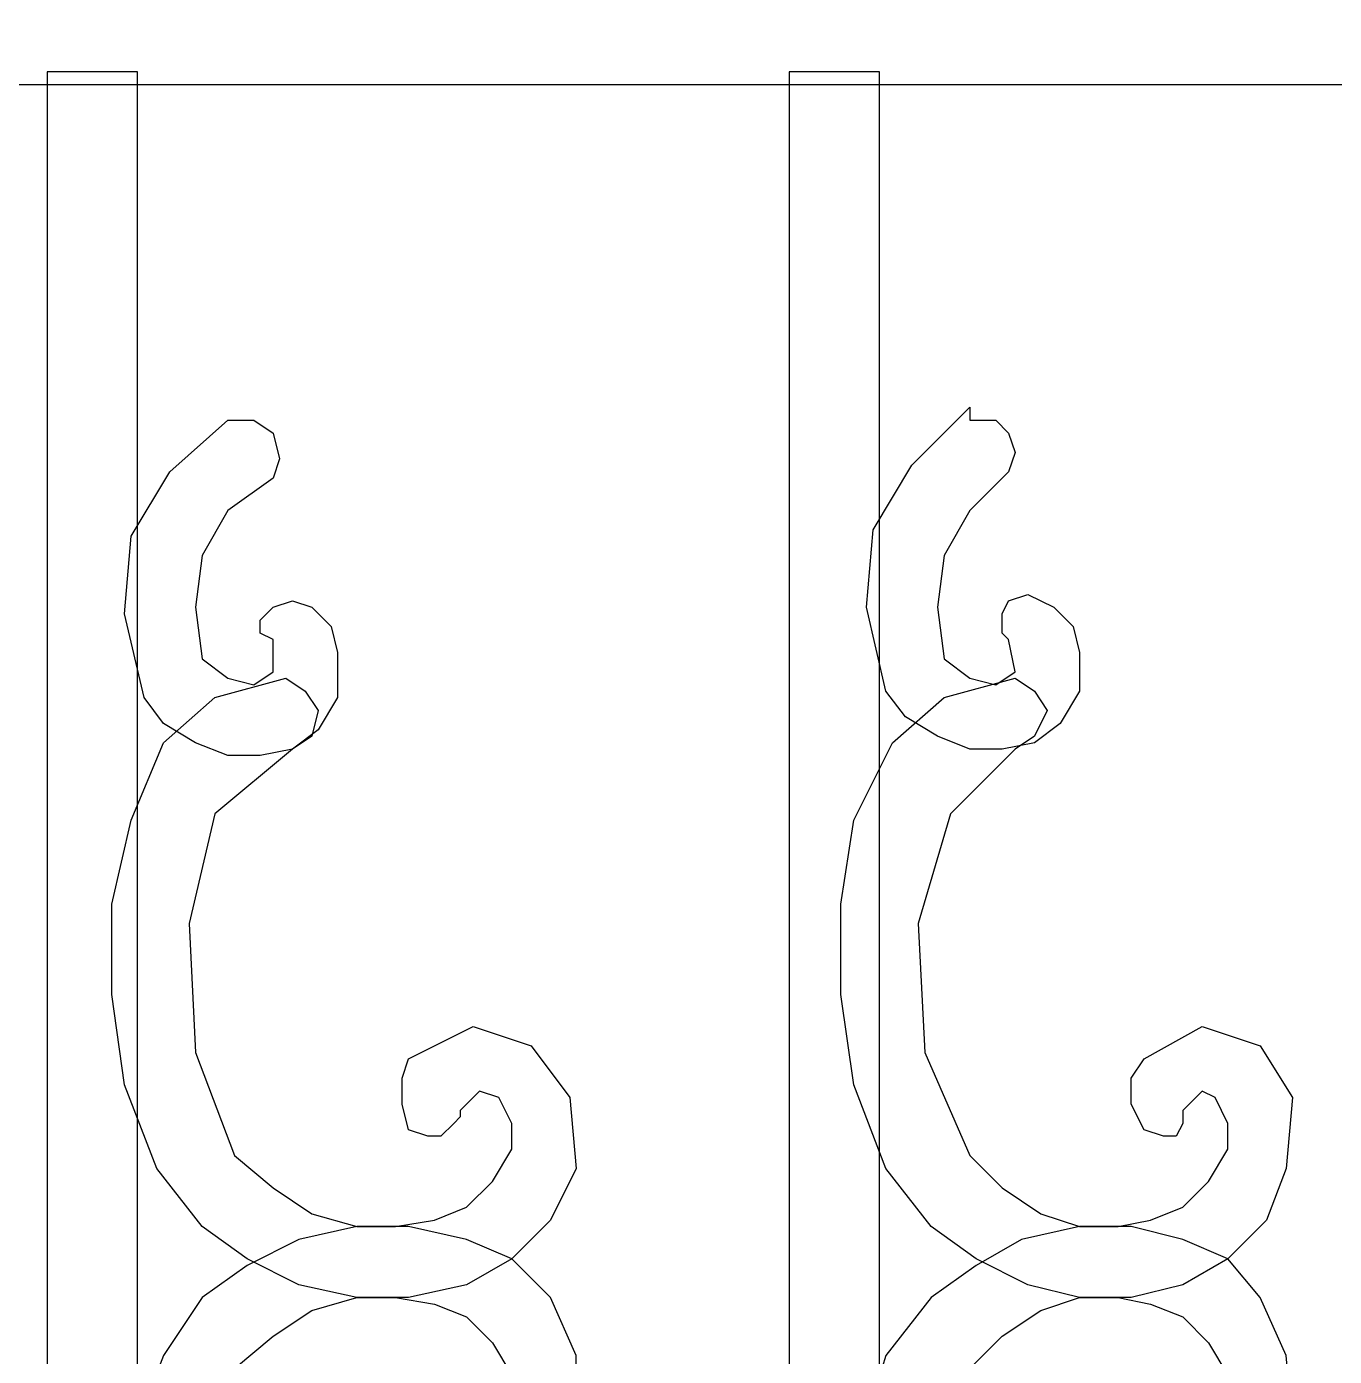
# Model space of a CAD drawing. Header units: centimetres. Extents: x -51 to 47, y -44 to 100.
# Drawn here: x -18.92 to -0.28, y 14.52 to 33.47 of the extents above; entities that cross this region are included whole.
import ezdxf

# ---------------------------------------------------------------- set-up
doc = ezdxf.new("R2010")
doc.units = ezdxf.units.CM
doc.header["$MEASUREMENT"] = 0
doc.layers.add('layer 1', color=7, linetype='Continuous')

msp = doc.modelspace()

# ---------------------------------------------------------------- linework, layer by layer
at = {"layer": 'layer 1', "color": 108}
for points, knots in [([(-47.12704, 34.11841), (-47.12704, 34.11841), (43.43281, 34.11841), (43.43281, 34.11841), (43.43281, 34.11841), (43.43281, 34.11841), (43.43281, 32.64739), (43.43281, 32.64739), (43.43281, 32.64739), (43.43281, 32.64739), (-47.12704, 32.64739), (-47.12704, 32.64739), (-47.12704, 32.64739), (-47.12704, 32.64739), (-47.12704, 34.11841), (-47.12704, 34.11841)], [0, 0, 0, 0, 0.25, 0.25, 0.25, 0.25, 0.5, 0.5, 0.5, 0.5, 0.75, 0.75, 0.75, 0.75, 1, 1, 1, 1]), ([(-18.62597, -4.22013), (-18.62597, -4.22013), (-18.62597, 32.83126), (-18.62597, 32.83126), (-18.62597, 32.83126), (-18.62597, 32.83126), (-17.33883, 32.83126), (-17.33883, 32.83126), (-17.33883, 32.83126), (-17.33883, 32.83126), (-17.33883, -4.03625), (-17.33883, -4.03625), (-17.33883, -4.03625), (-17.33883, -4.03625), (-18.62597, -4.22013), (-18.62597, -4.22013)], [0, 0, 0, 0, 0.25, 0.25, 0.25, 0.25, 0.5, 0.5, 0.5, 0.5, 0.75, 0.75, 0.75, 0.75, 1, 1, 1, 1]), ([(-8.053, -4.22013), (-8.053, -4.22013), (-8.053, 32.83126), (-8.053, 32.83126), (-8.053, 32.83126), (-8.053, 32.83126), (-6.76585, 32.83126), (-6.76585, 32.83126), (-6.76585, 32.83126), (-6.76585, 32.83126), (-6.76585, -4.03625), (-6.76585, -4.03625), (-6.76585, -4.03625), (-6.76585, -4.03625), (-8.053, -4.22013), (-8.053, -4.22013)], [0, 0, 0, 0, 0.25, 0.25, 0.25, 0.25, 0.5, 0.5, 0.5, 0.5, 0.75, 0.75, 0.75, 0.75, 1, 1, 1, 1]), ([(-5.47871, 28.05044), (-5.47871, 28.05044), (-6.30616, 27.22299), (-6.30616, 27.22299), (-6.30616, 27.22299), (-6.30616, 27.22299), (-6.85779, 26.3036), (-6.85779, 26.3036), (-6.85779, 26.3036), (-6.85779, 26.3036), (-6.94973, 25.20033), (-6.94973, 25.20033), (-6.94973, 25.20033), (-6.94973, 25.20033), (-6.67391, 24.00513), (-6.67391, 24.00513), (-6.67391, 24.00513), (-6.67391, 24.00513), (-6.39809, 23.63737), (-6.39809, 23.63737), (-6.39809, 23.63737), (-6.39809, 23.63737), (-5.9384, 23.36155), (-5.9384, 23.36155), (-5.9384, 23.36155), (-5.9384, 23.36155), (-5.47871, 23.17767), (-5.47871, 23.17767), (-5.47871, 23.17767), (-5.47871, 23.17767), (-5.01901, 23.17767), (-5.01901, 23.17767), (-5.01901, 23.17767), (-5.01901, 23.17767), (-4.55932, 23.26961), (-4.55932, 23.26961), (-4.55932, 23.26961), (-4.55932, 23.26961), (-4.19156, 23.54543), (-4.19156, 23.54543), (-4.19156, 23.54543), (-4.19156, 23.54543), (-3.91574, 24.00513), (-3.91574, 24.00513), (-3.91574, 24.00513), (-3.91574, 24.00513), (-3.91574, 24.55676), (-3.91574, 24.55676), (-3.91574, 24.55676), (-3.91574, 24.55676), (-4.00768, 24.92451), (-4.00768, 24.92451), (-4.00768, 24.92451), (-4.00768, 24.92451), (-4.2835, 25.20033), (-4.2835, 25.20033), (-4.2835, 25.20033), (-4.2835, 25.20033), (-4.65126, 25.38421), (-4.65126, 25.38421), (-4.65126, 25.38421), (-4.65126, 25.38421), (-4.92707, 25.29227), (-4.92707, 25.29227), (-4.92707, 25.29227), (-4.92707, 25.29227), (-5.01901, 25.10839), (-5.01901, 25.10839), (-5.01901, 25.10839), (-5.01901, 25.10839), (-5.01901, 25.01645), (-5.01901, 25.01645), (-5.01901, 25.01645), (-5.01901, 25.01645), (-5.01901, 24.83258), (-5.01901, 24.83258), (-5.01901, 24.83258), (-5.01901, 24.83258), (-4.92707, 24.74064), (-4.92707, 24.74064), (-4.92707, 24.74064), (-4.92707, 24.74064), (-4.83513, 24.28094), (-4.83513, 24.28094), (-4.83513, 24.28094), (-4.83513, 24.28094), (-5.11095, 24.09706), (-5.11095, 24.09706), (-5.11095, 24.09706), (-5.11095, 24.09706), (-5.47871, 24.189), (-5.47871, 24.189), (-5.47871, 24.189), (-5.47871, 24.189), (-5.84646, 24.46482), (-5.84646, 24.46482), (-5.84646, 24.46482), (-5.84646, 24.46482), (-5.9384, 25.20033), (-5.9384, 25.20033), (-5.9384, 25.20033), (-5.9384, 25.20033), (-5.84646, 25.93584), (-5.84646, 25.93584), (-5.84646, 25.93584), (-5.84646, 25.93584), (-5.47871, 26.57942), (-5.47871, 26.57942), (-5.47871, 26.57942), (-5.47871, 26.57942), (-4.92707, 27.13105), (-4.92707, 27.13105), (-4.92707, 27.13105), (-4.92707, 27.13105), (-4.83513, 27.40687), (-4.83513, 27.40687), (-4.83513, 27.40687), (-4.83513, 27.40687), (-4.92707, 27.68268), (-4.92707, 27.68268), (-4.92707, 27.68268), (-4.92707, 27.68268), (-5.11095, 27.86656), (-5.11095, 27.86656), (-5.11095, 27.86656), (-5.11095, 27.86656), (-5.47871, 27.86656), (-5.47871, 27.86656), (-5.47871, 27.86656), (-5.47871, 27.86656), (-5.47871, 27.86656), (-5.47871, 27.86656), (-5.47871, 27.86656), (-5.47871, 27.86656), (-5.47871, 27.9585), (-5.47871, 27.9585), (-5.47871, 27.9585), (-5.47871, 27.9585), (-5.47871, 28.05044), (-5.47871, 28.05044), (-5.47871, 28.05044), (-5.47871, 28.05044), (-5.47871, 28.05044), (-5.47871, 28.05044)], [0, 0, 0, 0, 0.02777778, 0.02777778, 0.02777778, 0.02777778, 0.05555556, 0.05555556, 0.05555556, 0.05555556, 0.08333333, 0.08333333, 0.08333333, 0.08333333, 0.11111111, 0.11111111, 0.11111111, 0.11111111, 0.13888889, 0.13888889, 0.13888889, 0.13888889, 0.16666667, 0.16666667, 0.16666667, 0.16666667, 0.19444444, 0.19444444, 0.19444444, 0.19444444, 0.22222222, 0.22222222, 0.22222222, 0.22222222, 0.25, 0.25, 0.25, 0.25, 0.27777778, 0.27777778, 0.27777778, 0.27777778, 0.30555556, 0.30555556, 0.30555556, 0.30555556, 0.33333333, 0.33333333, 0.33333333, 0.33333333, 0.36111111, 0.36111111, 0.36111111, 0.36111111, 0.38888889, 0.38888889, 0.38888889, 0.38888889, 0.41666667, 0.41666667, 0.41666667, 0.41666667, 0.44444444, 0.44444444, 0.44444444, 0.44444444, 0.47222222, 0.47222222, 0.47222222, 0.47222222, 0.5, 0.5, 0.5, 0.5, 0.52777778, 0.52777778, 0.52777778, 0.52777778, 0.55555556, 0.55555556, 0.55555556, 0.55555556, 0.58333333, 0.58333333, 0.58333333, 0.58333333, 0.61111111, 0.61111111, 0.61111111, 0.61111111, 0.63888889, 0.63888889, 0.63888889, 0.63888889, 0.66666667, 0.66666667, 0.66666667, 0.66666667, 0.69444444, 0.69444444, 0.69444444, 0.69444444, 0.72222222, 0.72222222, 0.72222222, 0.72222222, 0.75, 0.75, 0.75, 0.75, 0.77777778, 0.77777778, 0.77777778, 0.77777778, 0.80555556, 0.80555556, 0.80555556, 0.80555556, 0.83333333, 0.83333333, 0.83333333, 0.83333333, 0.86111111, 0.86111111, 0.86111111, 0.86111111, 0.88888889, 0.88888889, 0.88888889, 0.88888889, 0.91666667, 0.91666667, 0.91666667, 0.91666667, 0.94444444, 0.94444444, 0.94444444, 0.94444444, 0.97222222, 0.97222222, 0.97222222, 0.97222222, 1, 1, 1, 1]), ([(-16.05168, 27.86656), (-16.05168, 27.86656), (-16.87913, 27.13105), (-16.87913, 27.13105), (-16.87913, 27.13105), (-16.87913, 27.13105), (-17.43077, 26.21166), (-17.43077, 26.21166), (-17.43077, 26.21166), (-17.43077, 26.21166), (-17.52271, 25.10839), (-17.52271, 25.10839), (-17.52271, 25.10839), (-17.52271, 25.10839), (-17.24689, 23.91319), (-17.24689, 23.91319), (-17.24689, 23.91319), (-17.24689, 23.91319), (-16.97107, 23.54543), (-16.97107, 23.54543), (-16.97107, 23.54543), (-16.97107, 23.54543), (-16.51138, 23.26961), (-16.51138, 23.26961), (-16.51138, 23.26961), (-16.51138, 23.26961), (-16.05168, 23.08574), (-16.05168, 23.08574), (-16.05168, 23.08574), (-16.05168, 23.08574), (-15.59199, 23.08574), (-15.59199, 23.08574), (-15.59199, 23.08574), (-15.59199, 23.08574), (-15.13229, 23.17767), (-15.13229, 23.17767), (-15.13229, 23.17767), (-15.13229, 23.17767), (-14.76454, 23.45349), (-14.76454, 23.45349), (-14.76454, 23.45349), (-14.76454, 23.45349), (-14.48872, 23.91319), (-14.48872, 23.91319), (-14.48872, 23.91319), (-14.48872, 23.91319), (-14.48872, 24.55676), (-14.48872, 24.55676), (-14.48872, 24.55676), (-14.48872, 24.55676), (-14.58066, 24.92451), (-14.58066, 24.92451), (-14.58066, 24.92451), (-14.58066, 24.92451), (-14.85648, 25.20033), (-14.85648, 25.20033), (-14.85648, 25.20033), (-14.85648, 25.20033), (-15.13229, 25.29227), (-15.13229, 25.29227), (-15.13229, 25.29227), (-15.13229, 25.29227), (-15.40811, 25.20033), (-15.40811, 25.20033), (-15.40811, 25.20033), (-15.40811, 25.20033), (-15.59199, 25.01645), (-15.59199, 25.01645), (-15.59199, 25.01645), (-15.59199, 25.01645), (-15.59199, 24.92451), (-15.59199, 24.92451), (-15.59199, 24.92451), (-15.59199, 24.92451), (-15.59199, 24.83258), (-15.59199, 24.83258), (-15.59199, 24.83258), (-15.59199, 24.83258), (-15.40811, 24.74064), (-15.40811, 24.74064), (-15.40811, 24.74064), (-15.40811, 24.74064), (-15.40811, 24.28094), (-15.40811, 24.28094), (-15.40811, 24.28094), (-15.40811, 24.28094), (-15.68393, 24.09706), (-15.68393, 24.09706), (-15.68393, 24.09706), (-15.68393, 24.09706), (-16.05168, 24.189), (-16.05168, 24.189), (-16.05168, 24.189), (-16.05168, 24.189), (-16.41944, 24.46482), (-16.41944, 24.46482), (-16.41944, 24.46482), (-16.41944, 24.46482), (-16.51138, 25.20033), (-16.51138, 25.20033), (-16.51138, 25.20033), (-16.51138, 25.20033), (-16.41944, 25.93584), (-16.41944, 25.93584), (-16.41944, 25.93584), (-16.41944, 25.93584), (-16.05168, 26.57942), (-16.05168, 26.57942), (-16.05168, 26.57942), (-16.05168, 26.57942), (-15.40811, 27.03911), (-15.40811, 27.03911), (-15.40811, 27.03911), (-15.40811, 27.03911), (-15.31617, 27.31493), (-15.31617, 27.31493), (-15.31617, 27.31493), (-15.31617, 27.31493), (-15.40811, 27.68268), (-15.40811, 27.68268), (-15.40811, 27.68268), (-15.40811, 27.68268), (-15.68393, 27.86656), (-15.68393, 27.86656), (-15.68393, 27.86656), (-15.68393, 27.86656), (-16.05168, 27.86656), (-16.05168, 27.86656), (-16.05168, 27.86656), (-16.05168, 27.86656), (-16.05168, 27.86656), (-16.05168, 27.86656), (-16.05168, 27.86656), (-16.05168, 27.86656), (-16.05168, 27.86656), (-16.05168, 27.86656), (-16.05168, 27.86656), (-16.05168, 27.86656), (-16.05168, 27.86656), (-16.05168, 27.86656), (-16.05168, 27.86656), (-16.05168, 27.86656), (-16.05168, 27.86656), (-16.05168, 27.86656)], [0, 0, 0, 0, 0.02777778, 0.02777778, 0.02777778, 0.02777778, 0.05555556, 0.05555556, 0.05555556, 0.05555556, 0.08333333, 0.08333333, 0.08333333, 0.08333333, 0.11111111, 0.11111111, 0.11111111, 0.11111111, 0.13888889, 0.13888889, 0.13888889, 0.13888889, 0.16666667, 0.16666667, 0.16666667, 0.16666667, 0.19444444, 0.19444444, 0.19444444, 0.19444444, 0.22222222, 0.22222222, 0.22222222, 0.22222222, 0.25, 0.25, 0.25, 0.25, 0.27777778, 0.27777778, 0.27777778, 0.27777778, 0.30555556, 0.30555556, 0.30555556, 0.30555556, 0.33333333, 0.33333333, 0.33333333, 0.33333333, 0.36111111, 0.36111111, 0.36111111, 0.36111111, 0.38888889, 0.38888889, 0.38888889, 0.38888889, 0.41666667, 0.41666667, 0.41666667, 0.41666667, 0.44444444, 0.44444444, 0.44444444, 0.44444444, 0.47222222, 0.47222222, 0.47222222, 0.47222222, 0.5, 0.5, 0.5, 0.5, 0.52777778, 0.52777778, 0.52777778, 0.52777778, 0.55555556, 0.55555556, 0.55555556, 0.55555556, 0.58333333, 0.58333333, 0.58333333, 0.58333333, 0.61111111, 0.61111111, 0.61111111, 0.61111111, 0.63888889, 0.63888889, 0.63888889, 0.63888889, 0.66666667, 0.66666667, 0.66666667, 0.66666667, 0.69444444, 0.69444444, 0.69444444, 0.69444444, 0.72222222, 0.72222222, 0.72222222, 0.72222222, 0.75, 0.75, 0.75, 0.75, 0.77777778, 0.77777778, 0.77777778, 0.77777778, 0.80555556, 0.80555556, 0.80555556, 0.80555556, 0.83333333, 0.83333333, 0.83333333, 0.83333333, 0.86111111, 0.86111111, 0.86111111, 0.86111111, 0.88888889, 0.88888889, 0.88888889, 0.88888889, 0.91666667, 0.91666667, 0.91666667, 0.91666667, 0.94444444, 0.94444444, 0.94444444, 0.94444444, 0.97222222, 0.97222222, 0.97222222, 0.97222222, 1, 1, 1, 1]), ([(-12.74188, 18.02909), (-12.74188, 18.02909), (-12.46606, 18.30491), (-12.46606, 18.30491), (-12.46606, 18.30491), (-12.46606, 18.30491), (-12.19025, 18.21297), (-12.19025, 18.21297), (-12.19025, 18.21297), (-12.19025, 18.21297), (-12.00637, 17.84522), (-12.00637, 17.84522), (-12.00637, 17.84522), (-12.00637, 17.84522), (-12.00637, 17.47746), (-12.00637, 17.47746), (-12.00637, 17.47746), (-12.00637, 17.47746), (-12.28219, 17.01777), (-12.28219, 17.01777), (-12.28219, 17.01777), (-12.28219, 17.01777), (-12.64994, 16.65001), (-12.64994, 16.65001), (-12.64994, 16.65001), (-12.64994, 16.65001), (-13.10964, 16.46613), (-13.10964, 16.46613), (-13.10964, 16.46613), (-13.10964, 16.46613), (-13.66127, 16.37419), (-13.66127, 16.37419), (-13.66127, 16.37419), (-13.66127, 16.37419), (-14.2129, 16.37419), (-14.2129, 16.37419), (-14.2129, 16.37419), (-14.2129, 16.37419), (-14.85648, 16.55807), (-14.85648, 16.55807), (-14.85648, 16.55807), (-14.85648, 16.55807), (-15.40811, 16.92583), (-15.40811, 16.92583), (-15.40811, 16.92583), (-15.40811, 16.92583), (-15.95974, 17.38552), (-15.95974, 17.38552), (-15.95974, 17.38552), (-15.95974, 17.38552), (-16.51138, 18.85654), (-16.51138, 18.85654), (-16.51138, 18.85654), (-16.51138, 18.85654), (-16.60332, 20.69532), (-16.60332, 20.69532), (-16.60332, 20.69532), (-16.60332, 20.69532), (-16.23556, 22.25829), (-16.23556, 22.25829), (-16.23556, 22.25829), (-16.23556, 22.25829), (-15.13229, 23.17767), (-15.13229, 23.17767), (-15.13229, 23.17767), (-15.13229, 23.17767), (-14.85648, 23.36155), (-14.85648, 23.36155), (-14.85648, 23.36155), (-14.85648, 23.36155), (-14.76454, 23.72931), (-14.76454, 23.72931), (-14.76454, 23.72931), (-14.76454, 23.72931), (-14.94842, 24.00513), (-14.94842, 24.00513), (-14.94842, 24.00513), (-14.94842, 24.00513), (-15.22423, 24.189), (-15.22423, 24.189), (-15.22423, 24.189), (-15.22423, 24.189), (-16.23556, 23.91319), (-16.23556, 23.91319), (-16.23556, 23.91319), (-16.23556, 23.91319), (-16.97107, 23.26961), (-16.97107, 23.26961), (-16.97107, 23.26961), (-16.97107, 23.26961), (-17.43077, 22.16635), (-17.43077, 22.16635), (-17.43077, 22.16635), (-17.43077, 22.16635), (-17.70658, 20.97114), (-17.70658, 20.97114), (-17.70658, 20.97114), (-17.70658, 20.97114), (-17.70658, 19.684), (-17.70658, 19.684), (-17.70658, 19.684), (-17.70658, 19.684), (-17.52271, 18.39685), (-17.52271, 18.39685), (-17.52271, 18.39685), (-17.52271, 18.39685), (-17.06301, 17.20164), (-17.06301, 17.20164), (-17.06301, 17.20164), (-17.06301, 17.20164), (-16.41944, 16.37419), (-16.41944, 16.37419), (-16.41944, 16.37419), (-16.41944, 16.37419), (-15.77587, 15.9145), (-15.77587, 15.9145), (-15.77587, 15.9145), (-15.77587, 15.9145), (-15.04035, 15.54674), (-15.04035, 15.54674), (-15.04035, 15.54674), (-15.04035, 15.54674), (-14.2129, 15.36287), (-14.2129, 15.36287), (-14.2129, 15.36287), (-14.2129, 15.36287), (-13.47739, 15.36287), (-13.47739, 15.36287), (-13.47739, 15.36287), (-13.47739, 15.36287), (-12.64994, 15.54674), (-12.64994, 15.54674), (-12.64994, 15.54674), (-12.64994, 15.54674), (-12.00637, 15.9145), (-12.00637, 15.9145), (-12.00637, 15.9145), (-12.00637, 15.9145), (-11.45474, 16.46613), (-11.45474, 16.46613), (-11.45474, 16.46613), (-11.45474, 16.46613), (-11.08698, 17.20164), (-11.08698, 17.20164), (-11.08698, 17.20164), (-11.08698, 17.20164), (-11.17892, 18.21297), (-11.17892, 18.21297), (-11.17892, 18.21297), (-11.17892, 18.21297), (-11.73055, 18.94848), (-11.73055, 18.94848), (-11.73055, 18.94848), (-11.73055, 18.94848), (-12.558, 19.2243), (-12.558, 19.2243), (-12.558, 19.2243), (-12.558, 19.2243), (-13.47739, 18.76461), (-13.47739, 18.76461), (-13.47739, 18.76461), (-13.47739, 18.76461), (-13.56933, 18.48879), (-13.56933, 18.48879), (-13.56933, 18.48879), (-13.56933, 18.48879), (-13.56933, 18.12103), (-13.56933, 18.12103), (-13.56933, 18.12103), (-13.56933, 18.12103), (-13.47739, 17.75328), (-13.47739, 17.75328), (-13.47739, 17.75328), (-13.47739, 17.75328), (-13.20158, 17.66134), (-13.20158, 17.66134), (-13.20158, 17.66134), (-13.20158, 17.66134), (-13.0177, 17.66134), (-13.0177, 17.66134), (-13.0177, 17.66134), (-13.0177, 17.66134), (-12.83382, 17.84522), (-12.83382, 17.84522), (-12.83382, 17.84522), (-12.83382, 17.84522), (-12.74188, 17.93716), (-12.74188, 17.93716), (-12.74188, 17.93716), (-12.74188, 17.93716), (-12.74188, 18.02909), (-12.74188, 18.02909)], [0, 0, 0, 0, 0.02083333, 0.02083333, 0.02083333, 0.02083333, 0.04166667, 0.04166667, 0.04166667, 0.04166667, 0.0625, 0.0625, 0.0625, 0.0625, 0.08333333, 0.08333333, 0.08333333, 0.08333333, 0.10416667, 0.10416667, 0.10416667, 0.10416667, 0.125, 0.125, 0.125, 0.125, 0.14583333, 0.14583333, 0.14583333, 0.14583333, 0.16666667, 0.16666667, 0.16666667, 0.16666667, 0.1875, 0.1875, 0.1875, 0.1875, 0.20833333, 0.20833333, 0.20833333, 0.20833333, 0.22916667, 0.22916667, 0.22916667, 0.22916667, 0.25, 0.25, 0.25, 0.25, 0.27083333, 0.27083333, 0.27083333, 0.27083333, 0.29166667, 0.29166667, 0.29166667, 0.29166667, 0.3125, 0.3125, 0.3125, 0.3125, 0.33333333, 0.33333333, 0.33333333, 0.33333333, 0.35416667, 0.35416667, 0.35416667, 0.35416667, 0.375, 0.375, 0.375, 0.375, 0.39583333, 0.39583333, 0.39583333, 0.39583333, 0.41666667, 0.41666667, 0.41666667, 0.41666667, 0.4375, 0.4375, 0.4375, 0.4375, 0.45833333, 0.45833333, 0.45833333, 0.45833333, 0.47916667, 0.47916667, 0.47916667, 0.47916667, 0.5, 0.5, 0.5, 0.5, 0.52083333, 0.52083333, 0.52083333, 0.52083333, 0.54166667, 0.54166667, 0.54166667, 0.54166667, 0.5625, 0.5625, 0.5625, 0.5625, 0.58333333, 0.58333333, 0.58333333, 0.58333333, 0.60416667, 0.60416667, 0.60416667, 0.60416667, 0.625, 0.625, 0.625, 0.625, 0.64583333, 0.64583333, 0.64583333, 0.64583333, 0.66666667, 0.66666667, 0.66666667, 0.66666667, 0.6875, 0.6875, 0.6875, 0.6875, 0.70833333, 0.70833333, 0.70833333, 0.70833333, 0.72916667, 0.72916667, 0.72916667, 0.72916667, 0.75, 0.75, 0.75, 0.75, 0.77083333, 0.77083333, 0.77083333, 0.77083333, 0.79166667, 0.79166667, 0.79166667, 0.79166667, 0.8125, 0.8125, 0.8125, 0.8125, 0.83333333, 0.83333333, 0.83333333, 0.83333333, 0.85416667, 0.85416667, 0.85416667, 0.85416667, 0.875, 0.875, 0.875, 0.875, 0.89583333, 0.89583333, 0.89583333, 0.89583333, 0.91666667, 0.91666667, 0.91666667, 0.91666667, 0.9375, 0.9375, 0.9375, 0.9375, 0.95833333, 0.95833333, 0.95833333, 0.95833333, 0.97916667, 0.97916667, 0.97916667, 0.97916667, 1, 1, 1, 1]), ([(-2.44472, 18.02909), (-2.44472, 18.02909), (-2.1689, 18.30491), (-2.1689, 18.30491), (-2.1689, 18.30491), (-2.1689, 18.30491), (-1.98503, 18.21297), (-1.98503, 18.21297), (-1.98503, 18.21297), (-1.98503, 18.21297), (-1.80115, 17.84522), (-1.80115, 17.84522), (-1.80115, 17.84522), (-1.80115, 17.84522), (-1.80115, 17.47746), (-1.80115, 17.47746), (-1.80115, 17.47746), (-1.80115, 17.47746), (-2.07696, 17.01777), (-2.07696, 17.01777), (-2.07696, 17.01777), (-2.07696, 17.01777), (-2.44472, 16.65001), (-2.44472, 16.65001), (-2.44472, 16.65001), (-2.44472, 16.65001), (-2.90442, 16.46613), (-2.90442, 16.46613), (-2.90442, 16.46613), (-2.90442, 16.46613), (-3.36411, 16.37419), (-3.36411, 16.37419), (-3.36411, 16.37419), (-3.36411, 16.37419), (-3.91574, 16.37419), (-3.91574, 16.37419), (-3.91574, 16.37419), (-3.91574, 16.37419), (-4.46738, 16.55807), (-4.46738, 16.55807), (-4.46738, 16.55807), (-4.46738, 16.55807), (-5.01901, 16.92583), (-5.01901, 16.92583), (-5.01901, 16.92583), (-5.01901, 16.92583), (-5.47871, 17.38552), (-5.47871, 17.38552), (-5.47871, 17.38552), (-5.47871, 17.38552), (-6.12228, 18.85654), (-6.12228, 18.85654), (-6.12228, 18.85654), (-6.12228, 18.85654), (-6.21422, 20.69532), (-6.21422, 20.69532), (-6.21422, 20.69532), (-6.21422, 20.69532), (-5.75452, 22.25829), (-5.75452, 22.25829), (-5.75452, 22.25829), (-5.75452, 22.25829), (-4.83513, 23.17767), (-4.83513, 23.17767), (-4.83513, 23.17767), (-4.83513, 23.17767), (-4.55932, 23.36155), (-4.55932, 23.36155), (-4.55932, 23.36155), (-4.55932, 23.36155), (-4.37544, 23.72931), (-4.37544, 23.72931), (-4.37544, 23.72931), (-4.37544, 23.72931), (-4.55932, 24.00513), (-4.55932, 24.00513), (-4.55932, 24.00513), (-4.55932, 24.00513), (-4.83513, 24.189), (-4.83513, 24.189), (-4.83513, 24.189), (-4.83513, 24.189), (-5.84646, 23.91319), (-5.84646, 23.91319), (-5.84646, 23.91319), (-5.84646, 23.91319), (-6.58197, 23.26961), (-6.58197, 23.26961), (-6.58197, 23.26961), (-6.58197, 23.26961), (-7.13361, 22.16635), (-7.13361, 22.16635), (-7.13361, 22.16635), (-7.13361, 22.16635), (-7.31748, 20.97114), (-7.31748, 20.97114), (-7.31748, 20.97114), (-7.31748, 20.97114), (-7.31748, 19.684), (-7.31748, 19.684), (-7.31748, 19.684), (-7.31748, 19.684), (-7.13361, 18.39685), (-7.13361, 18.39685), (-7.13361, 18.39685), (-7.13361, 18.39685), (-6.67391, 17.20164), (-6.67391, 17.20164), (-6.67391, 17.20164), (-6.67391, 17.20164), (-6.03034, 16.37419), (-6.03034, 16.37419), (-6.03034, 16.37419), (-6.03034, 16.37419), (-5.38677, 15.9145), (-5.38677, 15.9145), (-5.38677, 15.9145), (-5.38677, 15.9145), (-4.65126, 15.54674), (-4.65126, 15.54674), (-4.65126, 15.54674), (-4.65126, 15.54674), (-3.91574, 15.36287), (-3.91574, 15.36287), (-3.91574, 15.36287), (-3.91574, 15.36287), (-3.18023, 15.36287), (-3.18023, 15.36287), (-3.18023, 15.36287), (-3.18023, 15.36287), (-2.44472, 15.54674), (-2.44472, 15.54674), (-2.44472, 15.54674), (-2.44472, 15.54674), (-1.80115, 15.9145), (-1.80115, 15.9145), (-1.80115, 15.9145), (-1.80115, 15.9145), (-1.24951, 16.46613), (-1.24951, 16.46613), (-1.24951, 16.46613), (-1.24951, 16.46613), (-0.9737, 17.20164), (-0.9737, 17.20164), (-0.9737, 17.20164), (-0.9737, 17.20164), (-0.88176, 18.21297), (-0.88176, 18.21297), (-0.88176, 18.21297), (-0.88176, 18.21297), (-1.34145, 18.94848), (-1.34145, 18.94848), (-1.34145, 18.94848), (-1.34145, 18.94848), (-2.1689, 19.2243), (-2.1689, 19.2243), (-2.1689, 19.2243), (-2.1689, 19.2243), (-2.99635, 18.76461), (-2.99635, 18.76461), (-2.99635, 18.76461), (-2.99635, 18.76461), (-3.18023, 18.48879), (-3.18023, 18.48879), (-3.18023, 18.48879), (-3.18023, 18.48879), (-3.18023, 18.12103), (-3.18023, 18.12103), (-3.18023, 18.12103), (-3.18023, 18.12103), (-2.99635, 17.75328), (-2.99635, 17.75328), (-2.99635, 17.75328), (-2.99635, 17.75328), (-2.72054, 17.66134), (-2.72054, 17.66134), (-2.72054, 17.66134), (-2.72054, 17.66134), (-2.53666, 17.66134), (-2.53666, 17.66134), (-2.53666, 17.66134), (-2.53666, 17.66134), (-2.44472, 17.84522), (-2.44472, 17.84522), (-2.44472, 17.84522), (-2.44472, 17.84522), (-2.44472, 17.93716), (-2.44472, 17.93716), (-2.44472, 17.93716), (-2.44472, 17.93716), (-2.44472, 18.02909), (-2.44472, 18.02909)], [0, 0, 0, 0, 0.02083333, 0.02083333, 0.02083333, 0.02083333, 0.04166667, 0.04166667, 0.04166667, 0.04166667, 0.0625, 0.0625, 0.0625, 0.0625, 0.08333333, 0.08333333, 0.08333333, 0.08333333, 0.10416667, 0.10416667, 0.10416667, 0.10416667, 0.125, 0.125, 0.125, 0.125, 0.14583333, 0.14583333, 0.14583333, 0.14583333, 0.16666667, 0.16666667, 0.16666667, 0.16666667, 0.1875, 0.1875, 0.1875, 0.1875, 0.20833333, 0.20833333, 0.20833333, 0.20833333, 0.22916667, 0.22916667, 0.22916667, 0.22916667, 0.25, 0.25, 0.25, 0.25, 0.27083333, 0.27083333, 0.27083333, 0.27083333, 0.29166667, 0.29166667, 0.29166667, 0.29166667, 0.3125, 0.3125, 0.3125, 0.3125, 0.33333333, 0.33333333, 0.33333333, 0.33333333, 0.35416667, 0.35416667, 0.35416667, 0.35416667, 0.375, 0.375, 0.375, 0.375, 0.39583333, 0.39583333, 0.39583333, 0.39583333, 0.41666667, 0.41666667, 0.41666667, 0.41666667, 0.4375, 0.4375, 0.4375, 0.4375, 0.45833333, 0.45833333, 0.45833333, 0.45833333, 0.47916667, 0.47916667, 0.47916667, 0.47916667, 0.5, 0.5, 0.5, 0.5, 0.52083333, 0.52083333, 0.52083333, 0.52083333, 0.54166667, 0.54166667, 0.54166667, 0.54166667, 0.5625, 0.5625, 0.5625, 0.5625, 0.58333333, 0.58333333, 0.58333333, 0.58333333, 0.60416667, 0.60416667, 0.60416667, 0.60416667, 0.625, 0.625, 0.625, 0.625, 0.64583333, 0.64583333, 0.64583333, 0.64583333, 0.66666667, 0.66666667, 0.66666667, 0.66666667, 0.6875, 0.6875, 0.6875, 0.6875, 0.70833333, 0.70833333, 0.70833333, 0.70833333, 0.72916667, 0.72916667, 0.72916667, 0.72916667, 0.75, 0.75, 0.75, 0.75, 0.77083333, 0.77083333, 0.77083333, 0.77083333, 0.79166667, 0.79166667, 0.79166667, 0.79166667, 0.8125, 0.8125, 0.8125, 0.8125, 0.83333333, 0.83333333, 0.83333333, 0.83333333, 0.85416667, 0.85416667, 0.85416667, 0.85416667, 0.875, 0.875, 0.875, 0.875, 0.89583333, 0.89583333, 0.89583333, 0.89583333, 0.91666667, 0.91666667, 0.91666667, 0.91666667, 0.9375, 0.9375, 0.9375, 0.9375, 0.95833333, 0.95833333, 0.95833333, 0.95833333, 0.97916667, 0.97916667, 0.97916667, 0.97916667, 1, 1, 1, 1]), ([(-12.64994, 13.70796), (-12.64994, 13.70796), (-12.37413, 13.43215), (-12.37413, 13.43215), (-12.37413, 13.43215), (-12.37413, 13.43215), (-12.19025, 13.52409), (-12.19025, 13.52409), (-12.19025, 13.52409), (-12.19025, 13.52409), (-12.00637, 13.89184), (-12.00637, 13.89184), (-12.00637, 13.89184), (-12.00637, 13.89184), (-12.00637, 14.2596), (-12.00637, 14.2596), (-12.00637, 14.2596), (-12.00637, 14.2596), (-12.28219, 14.71929), (-12.28219, 14.71929), (-12.28219, 14.71929), (-12.28219, 14.71929), (-12.64994, 15.08705), (-12.64994, 15.08705), (-12.64994, 15.08705), (-12.64994, 15.08705), (-13.10964, 15.27093), (-13.10964, 15.27093), (-13.10964, 15.27093), (-13.10964, 15.27093), (-13.66127, 15.36287), (-13.66127, 15.36287), (-13.66127, 15.36287), (-13.66127, 15.36287), (-14.2129, 15.36287), (-14.2129, 15.36287), (-14.2129, 15.36287), (-14.2129, 15.36287), (-14.85648, 15.17899), (-14.85648, 15.17899), (-14.85648, 15.17899), (-14.85648, 15.17899), (-15.40811, 14.81123), (-15.40811, 14.81123), (-15.40811, 14.81123), (-15.40811, 14.81123), (-15.95974, 14.35154), (-15.95974, 14.35154), (-15.95974, 14.35154), (-15.95974, 14.35154), (-16.51138, 12.78857), (-16.51138, 12.78857), (-16.51138, 12.78857), (-16.51138, 12.78857), (-16.51138, 11.04174), (-16.51138, 11.04174), (-16.51138, 11.04174), (-16.51138, 11.04174), (-16.05168, 9.38683), (-16.05168, 9.38683), (-16.05168, 9.38683), (-16.05168, 9.38683), (-15.13229, 8.55938), (-15.13229, 8.55938), (-15.13229, 8.55938), (-15.13229, 8.55938), (-14.76454, 8.37551), (-14.76454, 8.37551), (-14.76454, 8.37551), (-14.76454, 8.37551), (-14.6726, 8.09969), (-14.6726, 8.09969), (-14.6726, 8.09969), (-14.6726, 8.09969), (-14.76454, 7.73193), (-14.76454, 7.73193), (-14.76454, 7.73193), (-14.76454, 7.73193), (-15.13229, 7.54806), (-15.13229, 7.54806), (-15.13229, 7.54806), (-15.13229, 7.54806), (-16.14362, 7.82387), (-16.14362, 7.82387), (-16.14362, 7.82387), (-16.14362, 7.82387), (-16.87913, 8.46744), (-16.87913, 8.46744), (-16.87913, 8.46744), (-16.87913, 8.46744), (-17.33883, 9.47877), (-17.33883, 9.47877), (-17.33883, 9.47877), (-17.33883, 9.47877), (-17.61465, 10.76592), (-17.61465, 10.76592), (-17.61465, 10.76592), (-17.61465, 10.76592), (-17.61465, 12.05306), (-17.61465, 12.05306), (-17.61465, 12.05306), (-17.61465, 12.05306), (-17.43077, 13.34021), (-17.43077, 13.34021), (-17.43077, 13.34021), (-17.43077, 13.34021), (-16.97107, 14.53541), (-16.97107, 14.53541), (-16.97107, 14.53541), (-16.97107, 14.53541), (-16.41944, 15.36287), (-16.41944, 15.36287), (-16.41944, 15.36287), (-16.41944, 15.36287), (-15.77587, 15.82256), (-15.77587, 15.82256), (-15.77587, 15.82256), (-15.77587, 15.82256), (-15.04035, 16.19032), (-15.04035, 16.19032), (-15.04035, 16.19032), (-15.04035, 16.19032), (-14.2129, 16.37419), (-14.2129, 16.37419), (-14.2129, 16.37419), (-14.2129, 16.37419), (-13.47739, 16.37419), (-13.47739, 16.37419), (-13.47739, 16.37419), (-13.47739, 16.37419), (-12.64994, 16.19032), (-12.64994, 16.19032), (-12.64994, 16.19032), (-12.64994, 16.19032), (-12.00637, 15.9145), (-12.00637, 15.9145), (-12.00637, 15.9145), (-12.00637, 15.9145), (-11.45474, 15.36287), (-11.45474, 15.36287), (-11.45474, 15.36287), (-11.45474, 15.36287), (-11.08698, 14.53541), (-11.08698, 14.53541), (-11.08698, 14.53541), (-11.08698, 14.53541), (-11.08698, 13.52409), (-11.08698, 13.52409), (-11.08698, 13.52409), (-11.08698, 13.52409), (-11.63861, 12.78857), (-11.63861, 12.78857), (-11.63861, 12.78857), (-11.63861, 12.78857), (-12.37413, 12.51276), (-12.37413, 12.51276), (-12.37413, 12.51276), (-12.37413, 12.51276), (-13.29352, 12.97245), (-13.29352, 12.97245), (-13.29352, 12.97245), (-13.29352, 12.97245), (-13.47739, 13.24827), (-13.47739, 13.24827), (-13.47739, 13.24827), (-13.47739, 13.24827), (-13.47739, 13.61603), (-13.47739, 13.61603), (-13.47739, 13.61603), (-13.47739, 13.61603), (-13.47739, 13.98378), (-13.47739, 13.98378), (-13.47739, 13.98378), (-13.47739, 13.98378), (-13.20158, 14.07572), (-13.20158, 14.07572), (-13.20158, 14.07572), (-13.20158, 14.07572), (-13.0177, 14.07572), (-13.0177, 14.07572), (-13.0177, 14.07572), (-13.0177, 14.07572), (-12.83382, 13.98378), (-12.83382, 13.98378), (-12.83382, 13.98378), (-12.83382, 13.98378), (-12.74188, 13.89184), (-12.74188, 13.89184), (-12.74188, 13.89184), (-12.74188, 13.89184), (-12.64994, 13.70796), (-12.64994, 13.70796)], [0, 0, 0, 0, 0.02083333, 0.02083333, 0.02083333, 0.02083333, 0.04166667, 0.04166667, 0.04166667, 0.04166667, 0.0625, 0.0625, 0.0625, 0.0625, 0.08333333, 0.08333333, 0.08333333, 0.08333333, 0.10416667, 0.10416667, 0.10416667, 0.10416667, 0.125, 0.125, 0.125, 0.125, 0.14583333, 0.14583333, 0.14583333, 0.14583333, 0.16666667, 0.16666667, 0.16666667, 0.16666667, 0.1875, 0.1875, 0.1875, 0.1875, 0.20833333, 0.20833333, 0.20833333, 0.20833333, 0.22916667, 0.22916667, 0.22916667, 0.22916667, 0.25, 0.25, 0.25, 0.25, 0.27083333, 0.27083333, 0.27083333, 0.27083333, 0.29166667, 0.29166667, 0.29166667, 0.29166667, 0.3125, 0.3125, 0.3125, 0.3125, 0.33333333, 0.33333333, 0.33333333, 0.33333333, 0.35416667, 0.35416667, 0.35416667, 0.35416667, 0.375, 0.375, 0.375, 0.375, 0.39583333, 0.39583333, 0.39583333, 0.39583333, 0.41666667, 0.41666667, 0.41666667, 0.41666667, 0.4375, 0.4375, 0.4375, 0.4375, 0.45833333, 0.45833333, 0.45833333, 0.45833333, 0.47916667, 0.47916667, 0.47916667, 0.47916667, 0.5, 0.5, 0.5, 0.5, 0.52083333, 0.52083333, 0.52083333, 0.52083333, 0.54166667, 0.54166667, 0.54166667, 0.54166667, 0.5625, 0.5625, 0.5625, 0.5625, 0.58333333, 0.58333333, 0.58333333, 0.58333333, 0.60416667, 0.60416667, 0.60416667, 0.60416667, 0.625, 0.625, 0.625, 0.625, 0.64583333, 0.64583333, 0.64583333, 0.64583333, 0.66666667, 0.66666667, 0.66666667, 0.66666667, 0.6875, 0.6875, 0.6875, 0.6875, 0.70833333, 0.70833333, 0.70833333, 0.70833333, 0.72916667, 0.72916667, 0.72916667, 0.72916667, 0.75, 0.75, 0.75, 0.75, 0.77083333, 0.77083333, 0.77083333, 0.77083333, 0.79166667, 0.79166667, 0.79166667, 0.79166667, 0.8125, 0.8125, 0.8125, 0.8125, 0.83333333, 0.83333333, 0.83333333, 0.83333333, 0.85416667, 0.85416667, 0.85416667, 0.85416667, 0.875, 0.875, 0.875, 0.875, 0.89583333, 0.89583333, 0.89583333, 0.89583333, 0.91666667, 0.91666667, 0.91666667, 0.91666667, 0.9375, 0.9375, 0.9375, 0.9375, 0.95833333, 0.95833333, 0.95833333, 0.95833333, 0.97916667, 0.97916667, 0.97916667, 0.97916667, 1, 1, 1, 1]), ([(-2.44472, 13.70796), (-2.44472, 13.70796), (-2.1689, 13.43215), (-2.1689, 13.43215), (-2.1689, 13.43215), (-2.1689, 13.43215), (-1.89309, 13.52409), (-1.89309, 13.52409), (-1.89309, 13.52409), (-1.89309, 13.52409), (-1.70921, 13.89184), (-1.70921, 13.89184), (-1.70921, 13.89184), (-1.70921, 13.89184), (-1.80115, 14.2596), (-1.80115, 14.2596), (-1.80115, 14.2596), (-1.80115, 14.2596), (-2.07696, 14.71929), (-2.07696, 14.71929), (-2.07696, 14.71929), (-2.07696, 14.71929), (-2.44472, 15.08705), (-2.44472, 15.08705), (-2.44472, 15.08705), (-2.44472, 15.08705), (-2.90442, 15.27093), (-2.90442, 15.27093), (-2.90442, 15.27093), (-2.90442, 15.27093), (-3.36411, 15.36287), (-3.36411, 15.36287), (-3.36411, 15.36287), (-3.36411, 15.36287), (-3.91574, 15.36287), (-3.91574, 15.36287), (-3.91574, 15.36287), (-3.91574, 15.36287), (-4.46738, 15.17899), (-4.46738, 15.17899), (-4.46738, 15.17899), (-4.46738, 15.17899), (-5.01901, 14.81123), (-5.01901, 14.81123), (-5.01901, 14.81123), (-5.01901, 14.81123), (-5.47871, 14.35154), (-5.47871, 14.35154), (-5.47871, 14.35154), (-5.47871, 14.35154), (-6.12228, 12.78857), (-6.12228, 12.78857), (-6.12228, 12.78857), (-6.12228, 12.78857), (-6.12228, 11.04174), (-6.12228, 11.04174), (-6.12228, 11.04174), (-6.12228, 11.04174), (-5.66258, 9.38683), (-5.66258, 9.38683), (-5.66258, 9.38683), (-5.66258, 9.38683), (-4.55932, 8.55938), (-4.55932, 8.55938), (-4.55932, 8.55938), (-4.55932, 8.55938), (-4.2835, 8.37551), (-4.2835, 8.37551), (-4.2835, 8.37551), (-4.2835, 8.37551), (-4.19156, 8.09969), (-4.19156, 8.09969), (-4.19156, 8.09969), (-4.19156, 8.09969), (-4.37544, 7.73193), (-4.37544, 7.73193), (-4.37544, 7.73193), (-4.37544, 7.73193), (-4.65126, 7.54806), (-4.65126, 7.54806), (-4.65126, 7.54806), (-4.65126, 7.54806), (-5.66258, 7.82387), (-5.66258, 7.82387), (-5.66258, 7.82387), (-5.66258, 7.82387), (-6.39809, 8.46744), (-6.39809, 8.46744), (-6.39809, 8.46744), (-6.39809, 8.46744), (-6.94973, 9.47877), (-6.94973, 9.47877), (-6.94973, 9.47877), (-6.94973, 9.47877), (-7.22555, 10.76592), (-7.22555, 10.76592), (-7.22555, 10.76592), (-7.22555, 10.76592), (-7.22555, 12.05306), (-7.22555, 12.05306), (-7.22555, 12.05306), (-7.22555, 12.05306), (-7.04167, 13.34021), (-7.04167, 13.34021), (-7.04167, 13.34021), (-7.04167, 13.34021), (-6.67391, 14.53541), (-6.67391, 14.53541), (-6.67391, 14.53541), (-6.67391, 14.53541), (-6.03034, 15.36287), (-6.03034, 15.36287), (-6.03034, 15.36287), (-6.03034, 15.36287), (-5.38677, 15.82256), (-5.38677, 15.82256), (-5.38677, 15.82256), (-5.38677, 15.82256), (-4.74319, 16.19032), (-4.74319, 16.19032), (-4.74319, 16.19032), (-4.74319, 16.19032), (-3.91574, 16.37419), (-3.91574, 16.37419), (-3.91574, 16.37419), (-3.91574, 16.37419), (-3.18023, 16.37419), (-3.18023, 16.37419), (-3.18023, 16.37419), (-3.18023, 16.37419), (-2.44472, 16.19032), (-2.44472, 16.19032), (-2.44472, 16.19032), (-2.44472, 16.19032), (-1.80115, 15.9145), (-1.80115, 15.9145), (-1.80115, 15.9145), (-1.80115, 15.9145), (-1.34145, 15.36287), (-1.34145, 15.36287), (-1.34145, 15.36287), (-1.34145, 15.36287), (-0.9737, 14.53541), (-0.9737, 14.53541), (-0.9737, 14.53541), (-0.9737, 14.53541), (-0.88176, 13.52409), (-0.88176, 13.52409), (-0.88176, 13.52409), (-0.88176, 13.52409), (-1.34145, 12.78857), (-1.34145, 12.78857), (-1.34145, 12.78857), (-1.34145, 12.78857), (-2.1689, 12.51276), (-2.1689, 12.51276), (-2.1689, 12.51276), (-2.1689, 12.51276), (-2.99635, 12.97245), (-2.99635, 12.97245), (-2.99635, 12.97245), (-2.99635, 12.97245), (-3.18023, 13.24827), (-3.18023, 13.24827), (-3.18023, 13.24827), (-3.18023, 13.24827), (-3.18023, 13.61603), (-3.18023, 13.61603), (-3.18023, 13.61603), (-3.18023, 13.61603), (-2.99635, 13.98378), (-2.99635, 13.98378), (-2.99635, 13.98378), (-2.99635, 13.98378), (-2.72054, 14.07572), (-2.72054, 14.07572), (-2.72054, 14.07572), (-2.72054, 14.07572), (-2.53666, 14.07572), (-2.53666, 14.07572), (-2.53666, 14.07572), (-2.53666, 14.07572), (-2.44472, 13.98378), (-2.44472, 13.98378), (-2.44472, 13.98378), (-2.44472, 13.98378), (-2.44472, 13.89184), (-2.44472, 13.89184), (-2.44472, 13.89184), (-2.44472, 13.89184), (-2.44472, 13.70796), (-2.44472, 13.70796)], [0, 0, 0, 0, 0.02083333, 0.02083333, 0.02083333, 0.02083333, 0.04166667, 0.04166667, 0.04166667, 0.04166667, 0.0625, 0.0625, 0.0625, 0.0625, 0.08333333, 0.08333333, 0.08333333, 0.08333333, 0.10416667, 0.10416667, 0.10416667, 0.10416667, 0.125, 0.125, 0.125, 0.125, 0.14583333, 0.14583333, 0.14583333, 0.14583333, 0.16666667, 0.16666667, 0.16666667, 0.16666667, 0.1875, 0.1875, 0.1875, 0.1875, 0.20833333, 0.20833333, 0.20833333, 0.20833333, 0.22916667, 0.22916667, 0.22916667, 0.22916667, 0.25, 0.25, 0.25, 0.25, 0.27083333, 0.27083333, 0.27083333, 0.27083333, 0.29166667, 0.29166667, 0.29166667, 0.29166667, 0.3125, 0.3125, 0.3125, 0.3125, 0.33333333, 0.33333333, 0.33333333, 0.33333333, 0.35416667, 0.35416667, 0.35416667, 0.35416667, 0.375, 0.375, 0.375, 0.375, 0.39583333, 0.39583333, 0.39583333, 0.39583333, 0.41666667, 0.41666667, 0.41666667, 0.41666667, 0.4375, 0.4375, 0.4375, 0.4375, 0.45833333, 0.45833333, 0.45833333, 0.45833333, 0.47916667, 0.47916667, 0.47916667, 0.47916667, 0.5, 0.5, 0.5, 0.5, 0.52083333, 0.52083333, 0.52083333, 0.52083333, 0.54166667, 0.54166667, 0.54166667, 0.54166667, 0.5625, 0.5625, 0.5625, 0.5625, 0.58333333, 0.58333333, 0.58333333, 0.58333333, 0.60416667, 0.60416667, 0.60416667, 0.60416667, 0.625, 0.625, 0.625, 0.625, 0.64583333, 0.64583333, 0.64583333, 0.64583333, 0.66666667, 0.66666667, 0.66666667, 0.66666667, 0.6875, 0.6875, 0.6875, 0.6875, 0.70833333, 0.70833333, 0.70833333, 0.70833333, 0.72916667, 0.72916667, 0.72916667, 0.72916667, 0.75, 0.75, 0.75, 0.75, 0.77083333, 0.77083333, 0.77083333, 0.77083333, 0.79166667, 0.79166667, 0.79166667, 0.79166667, 0.8125, 0.8125, 0.8125, 0.8125, 0.83333333, 0.83333333, 0.83333333, 0.83333333, 0.85416667, 0.85416667, 0.85416667, 0.85416667, 0.875, 0.875, 0.875, 0.875, 0.89583333, 0.89583333, 0.89583333, 0.89583333, 0.91666667, 0.91666667, 0.91666667, 0.91666667, 0.9375, 0.9375, 0.9375, 0.9375, 0.95833333, 0.95833333, 0.95833333, 0.95833333, 0.97916667, 0.97916667, 0.97916667, 0.97916667, 1, 1, 1, 1])]:
    msp.add_open_spline(points, degree=3, knots=knots, dxfattribs=at)

doc.saveas('drawing.dxf')
